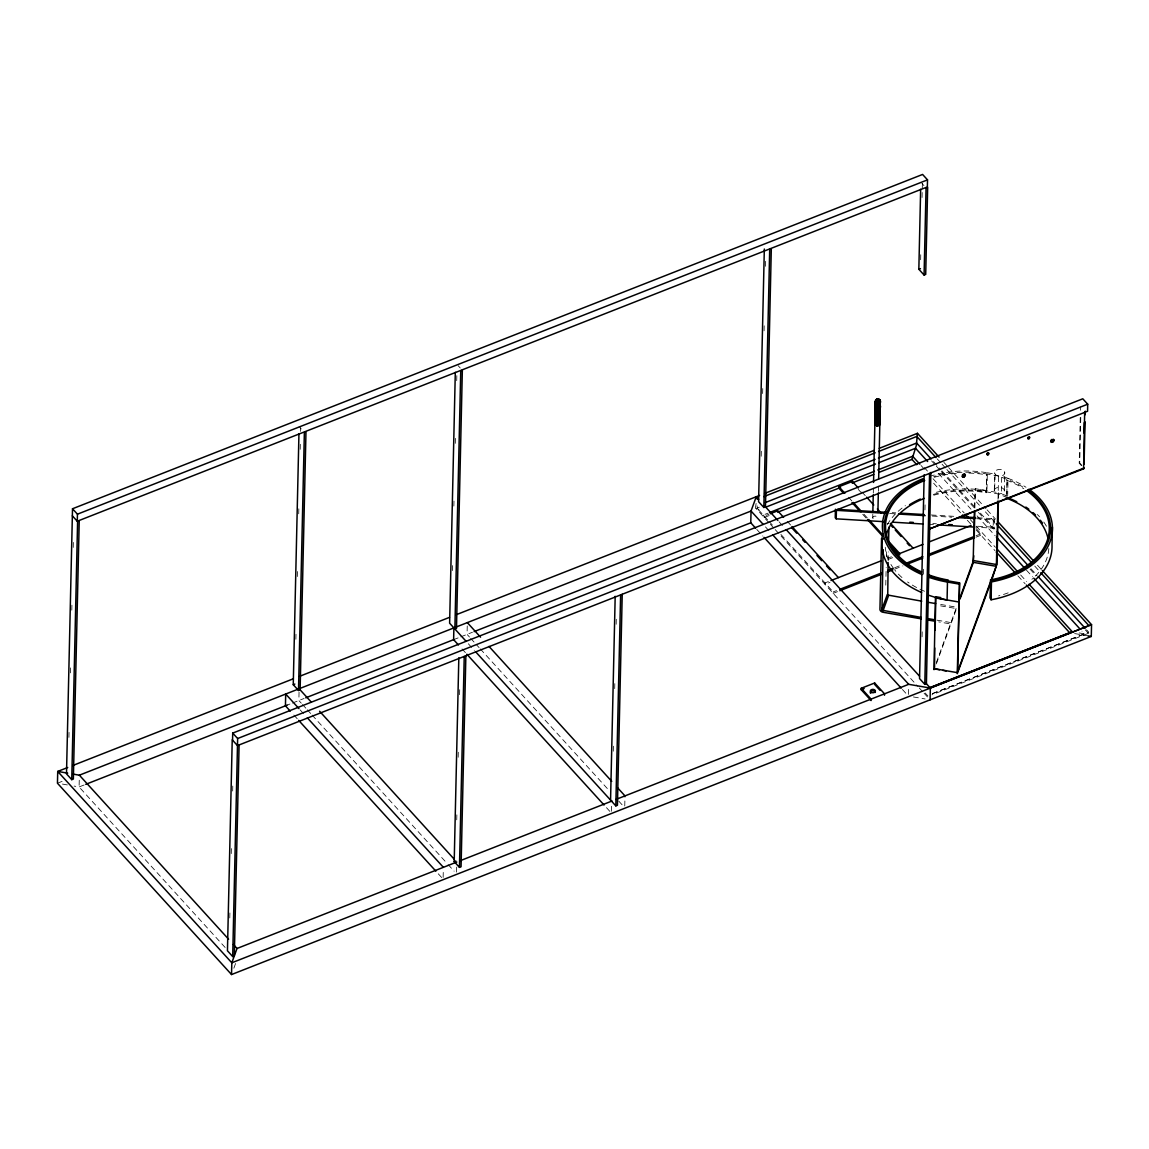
<?xml version="1.0" encoding="UTF-8"?>
<svg xmlns="http://www.w3.org/2000/svg" width="1149" height="1149" viewBox="0 0 1149 1149"><rect width="100%" height="100%" fill="white"/><g stroke="black" fill="none" stroke-linecap="round" stroke-linejoin="round"><path stroke-width="0.75" stroke-dasharray="5 3.75" d="M68.926 737.399L69.084 730.233M70.391 672.883L70.506 667.512M71.812 610.162L71.927 604.791M73.234 547.441L73.392 540.274M79.252 780.228L79.094 786.95L225.922 948.342M229.786 917.965L229.944 910.812M231.251 853.592L231.366 848.235M232.673 791.029L232.787 785.657M295.882 639.261L295.997 633.889M297.304 576.539L297.433 571.168M298.726 513.818L298.884 506.652M300.191 449.302L300.32 443.931M300.593 431.378L300.679 427.801M299.056 692.115L298.869 700.531L301.268 703.174M443.141 877.419L443.284 870.698M452.404 570.593L452.577 563.427M453.869 506.077L453.999 500.705M455.291 443.356L455.421 437.984M456.728 380.635L456.929 371.687M456.742 819.84L456.871 814.483M458.164 757.263L458.293 751.906M459.586 694.7L459.744 687.547M456.57 872.134L456.756 863.732M467.241 625.975L467.054 634.377L469.467 637.02M611.325 811.28L611.44 806.225M613.279 751.202L613.394 745.83M614.701 688.624L614.859 681.472M616.151 624.266L616.281 618.894M624.754 805.995L624.984 795.898M756.114 503.449L754.836 511.678M761.212 456.254L761.342 450.882M762.634 393.533L762.807 386.366M764.071 330.811L764.229 323.645M765.536 266.295L765.651 260.924M769.184 515.556L764.2 517.524L764.243 516.102L768.71 514.35M780.918 534.443L833.212 591.922L833.183 593.329L838.167 591.376M872.737 517.797L872.809 514.264M873.297 493.05L873.412 487.736M878.367 491.255L878.497 485.955M885.764 585.157L886.166 567.491M886.41 556.892L886.568 549.84M888.163 560.741L888.364 551.922M908.471 694.413L908.658 685.996M920.651 259.731L920.766 254.403M922.058 197.513L922.216 190.389M922.259 188.623L922.388 183.28M922.087 636.833L922.202 631.476M923.509 574.256L923.624 568.899M924.959 509.897L925.089 504.54M974.467 507.556L975.314 488.684L998.582 492.706L998.467 498.005M974.869 508.102L975.314 488.684M976.291 528.655L980.987 533.811L980.944 535.219L975.975 537.172M933.792 495.205A81.881 54.362 1.3 0 1 986.215 492.72L986.905 474.006L998.538 476.016L1002.359 475.672A5.041 3.346 1.3 0 0 1004.24 471.349A5.041 3.346 1.3 0 0 997.878 469.654A5.041 3.346 1.3 0 0 994.89 473.675L995.422 474.48A5.041 3.346 1.3 0 0 998.538 476.016L1007.156 479.449A83.145 55.195 1.3 0 1 1024.707 488.153M986.215 492.72L986.905 474.006A83.145 55.195 1.3 0 0 933.692 476.548M929.541 476.404A85.026 56.459 1.3 0 1 987.35 472.799L986.948 490.695A85.026 56.459 1.3 0 0 934.223 492.82M977.411 517.739L993.382 518.687L993.181 527.161L977.21 526.213M994.287 490.695L994.689 472.799M993.382 518.687L994.359 519.765L994.172 528.253L976.42 527.19M998.021 499.212L998.538 476.016M1004.355 490.652L1004.757 472.77M1006.194 496.282L1007.156 479.449L1006.797 495.549M1007.659 496.253L1008.061 478.357L1001.741 475.844L1001.339 493.74L1006.079 495.621M1081.338 465.56L1079.198 463.205L1080.247 417.302M1080.405 410.236L1080.477 406.703M1081.87 465.345L1079.744 463.004L1080.778 417.087M233.865 968.205L235.602 963.422M936.378 662.499L956.557 607.203L937.397 603.886M998.582 492.706L998.136 493.912L974.869 489.891M936.349 663.907L956.528 608.611L937.354 605.308M57.45 783.216L62.448 781.248M759.317 507.183L755.999 508.49L769.198 523.01M757.062 505.804A3.145 1.264 68.5 0 0 758.656 509.969L761.988 508.662M758.656 509.969L763.252 515.025L768.236 513.072M84.092 784.997L79.094 786.95L74.096 786.088M285.44 705.802L289.907 704.05M292.435 703.059L304.097 698.463M453.625 639.663L458.106 637.896M460.763 636.848L472.44 632.266M828.328 581.595L824.996 582.902L824.968 584.31L829.951 582.356M888.091 558.084L891.423 556.777M888.062 559.491L893.046 557.538M833.212 591.922L836.529 590.615M894.64 567.764L901.29 565.15M976.004 535.764L980.987 533.811M894.611 569.172L902.913 565.911M932.5 693.565L1084.383 633.831L1087.471 633.673L931.968 694.815M932.5 693.68L1088.778 632.223L1086.365 629.58M892.213 512.655L895.775 512.856M931.264 514.982L954.331 516.361M889.656 513.517L896.751 513.948M932.256 516.059L951.774 517.222M976.621 518.716L994.359 519.765M932.844 523.571L936.392 523.772M928.507 524.332L933.835 524.648M987.35 472.799L995.221 474.149L994.488 491.571A5.041 3.346 1.3 0 1 997.476 487.535A5.041 3.346 1.3 0 1 1003.824 489.244A5.041 3.346 1.3 0 1 1001.942 493.567L998.136 493.912L1006.754 497.345M887.172 523.341L888.996 523.671M1079.198 632.927L1084.383 633.831L1081.97 631.174M1074.631 633.559L1087.959 635.857M937.01 620.173L950.941 622.586L950.912 623.993L938.719 621.882M913.426 696.955L925.089 698.965M62.448 784.078L67.446 784.939M921.857 183.294L923.968 185.607M943.875 462.358L947.48 466.307M948.672 467.629L985.899 508.547M987.092 509.854L995.508 519.104M1037.518 565.279L1041.123 569.243M937.268 458.939L940.873 462.918M942.079 464.239L945.684 468.203M946.891 469.524L979.393 505.244M985.411 511.865L995.034 522.436M1034.761 566.098L1039.572 571.383M933.505 461.568L940.729 469.51M941.936 470.831L975.63 507.872M980.442 513.158L994.89 529.028M1030.998 568.726L1037.016 575.333M931.609 460.936L935.2 464.885M936.406 466.207L940.011 470.171M941.203 471.492L977.225 511.075M978.431 512.397L995.235 530.867M1030.05 569.143L1036.053 575.735M1085.274 629.839L1088.879 633.803M938.474 473.445L971.034 509.237M977.052 515.858L995.149 535.75M1026.502 570.206L1032.534 576.827M924.327 467.629L927.473 471.09M921.038 465.503L924.629 469.467M933.031 478.702L964.241 513M970.244 519.592L975.041 524.878M976.248 526.199L995.451 547.297M1020.657 575.003L1026.66 581.595M933.634 483.212L961.325 513.646M967.343 520.253L970.948 524.217M976.262 530.062L995.02 550.687M1017.885 575.821L1025.109 583.749M861.894 491.93L865.47 495.851M858.289 489.417L861.865 493.338M848.465 497.215L852.027 501.136M863.947 514.235L867.524 518.156M862.727 514.335L866.303 518.271M787.209 521.301L790.771 525.222M779.065 521.79L783.877 527.075M764.243 516.102L767.805 520.037M768.997 521.344L772.573 525.28M925.189 693.005L927.487 695.533A3.145 1.264 68.5 0 0 927.918 695.921M770.404 524.332L773.995 528.281M775.202 529.603L918.08 686.642M919.272 687.964L922.877 691.913M924.083 693.235L930.087 699.842M765.478 526.903L769.098 530.867M756.789 529.416L762.807 536.037M902.425 689.486L907.236 694.772M458.135 365.669L460.246 367.982M299.113 426.638L301.21 428.95M470.659 638.356L479.09 647.605M480.296 648.926L609.071 790.469M618.708 801.054L623.519 806.354M468.332 643.77L474.35 650.377M462.042 648.926L465.661 652.891M606.471 807.661L610.076 811.639M302.474 704.495L306.094 708.459M307.286 709.78L310.905 713.759M312.111 715.08L446.904 863.229M448.11 864.551L454.128 871.172M300.148 709.91L303.753 713.874M293.857 715.066L297.476 719.03M438.286 873.814L441.891 877.779M933.275 494.443A83.145 55.195 1.3 0 1 986.503 491.901M887.229 524.791A85.026 56.459 1.3 0 1 905.398 505.632M1037.375 514.522A85.026 56.459 1.3 0 1 1039.543 516.791M1043.78 522.048A85.026 56.459 1.3 0 1 1047.199 527.563M1008.061 478.357A85.026 56.459 1.3 0 1 1026.014 487.262M1048.822 548.547A81.881 54.362 1.3 0 1 1031.903 579.297M1008.19 592.841A81.881 54.362 1.3 0 1 998.582 595.9M924.514 591.261A81.881 54.362 1.3 0 1 907.581 581.968M901.994 577.545A81.881 54.362 1.3 0 1 894.798 570.033M893.707 568.611A81.881 54.362 1.3 0 1 890.791 564.216M888.479 559.721A81.881 54.362 1.3 0 1 885.261 547.226M934.194 477.309A81.881 54.362 1.3 0 1 960.033 473.187M968.909 473.086A81.881 54.362 1.3 0 1 986.618 474.824M1006.567 480.181A81.881 54.362 1.3 0 1 1023.831 488.756M873.111 518.63A2.513 1.666 1.3 0 1 875.193 516.116A2.513 1.666 1.3 0 1 877.463 518.616M763.252 515.025A1.896 0.761 68.5 0 1 764.2 517.524"/><path stroke-width="1.5" d="M72.516 508.763L77.443 514.178L77.285 521.229L927.344 186.928L927.516 179.862L922.59 174.447L72.516 508.763L66.498 773.866L71.755 779.654L73.364 779.008L79.224 520.957L77.601 521.603L71.755 779.654M232.558 740.171L232.716 733.105L1082.789 398.789L1087.715 404.204L1087.557 411.27L237.484 745.586L232.227 739.812L227.445 950.769L232.701 956.557L234.31 955.911L239.093 744.954M1042.33 570.565L1091.55 624.668L1091.277 636.445L231.538 974.553L231.811 962.79L237.024 948.471L456.799 862.052M232.701 956.557L237.642 738.52L232.716 733.105M298.51 690.463L304.37 432.412L305.979 431.78L300.119 689.831L298.51 690.463L293.254 684.689L298.941 433.805M455.306 372.319L449.618 623.203L465.919 641.113M453.884 627.885L453.625 639.663L458.437 644.962M465.862 655.777L461.065 866.734L459.456 867.366L454.2 861.592L458.824 657.788M459.456 867.366L464.239 656.409M610.564 800.106L615.189 596.288M622.227 594.277L617.43 805.248L615.821 805.88L620.618 594.909M755.582 528.095L750.771 522.795L751.044 511.032L756.257 496.727L758.656 499.355M764.329 249.017L758.584 501.682L763.841 507.47L765.464 506.824L771.309 248.773L769.701 249.405L763.841 507.47M777.643 512.239L777.672 510.817L770.203 513.761M836.213 518.831L836.415 510.343L835.424 509.266L835.237 517.739L836.213 518.831L884.141 521.689M858.317 487.995L852.357 481.445L838.928 486.731L838.899 488.138L843.668 493.381M852.328 482.867L852.357 481.445M861.233 688.28L871.086 699.109L871.057 700.531L861.204 689.702L861.233 688.28L874.662 682.994L884.529 693.824L884.486 695.246M872.852 512.497L873.254 494.817M873.542 482.436L874.863 424.096M879.502 406.2L879.832 424.469L876.759 425.704L874.849 423.277L875.624 424.9L878.683 425.001L874.949 423.679L875.093 412.448L878.253 413.037L879.373 411.859M879.387 410.911L879.904 424.01L876.759 425.69C877.721 422.803 873.599 422.516 875.567 421.195M874.834 423.809C874.389 419.859 876.242 422.731 875.193 421.065M875.552 421.798C880.464 422.487 877.132 423.995 874.892 421.453C875.466 416.412 875.366 424.484 876.371 422.731C872.062 419.069 878.971 418.523 879.488 416.096M875.136 415.737C880.077 420.663 880.464 409.303 879.445 413.956C882.087 418.509 877.333 424.814 875.021 418.696C875.265 414.703 882.604 418.638 879.502 415.048C881.671 409.604 876.601 412.764 878.928 414.229C877.707 414.602 873.958 412.405 876.601 412.491C882.087 418.839 879.2 401.69 880.292 400.527C881.714 403.514 876.069 404.549 875.753 402.753C875.423 404.865 881.642 404.233 879.574 402.437M875.021 418.222C877.664 416.441 874.49 420.836 875.639 418.38L876.17 417.173M878.827 418.882C875.308 418.739 874.992 421.18 875.998 418.293C875.093 417.676 874.777 415.651 876.227 414.818C874.935 415.636 875.323 417.963 875.983 419.241C878.008 421.166 879.516 417.274 878.209 419.529C871.014 418.15 878.583 420.649 878.095 424.699L875.639 424.369L874.877 422.344M876.457 418.609L874.992 417.159L876.199 416.225M875.064 416.8C875.868 416.283 879.559 415.981 878.253 417.647C874.303 417.719 875.366 415.751 876.084 414.53C875.165 413.884 874.978 420.448 876.17 417.633M876.256 413.396C874.174 424.685 876.127 409.963 875.466 413.712C873.872 414.502 882.087 415.392 879.459 413.611M875.624 415.378C876.457 411.356 873.427 416.225 877.621 415.924C882.375 411.859 879.402 413.87 875.093 412.505M875.624 415.263L875.624 404.29M876.256 413.87C874.461 415.363 877.98 415.823 875.452 414.301M875.337 418.897L875.653 406.875C875.538 406.387 875.998 408.498 875.538 412.175L875.983 414.157L875.05 414.387M875.725 414.372L876.371 415.665L878.899 415.636L878.87 417.001L875.394 416.584L875.998 413.683L875.078 412.922M875.093 412.448L876.113 413.238M876.601 412.491L875.567 410.767M876.816 403.069C880.622 403.514 877.161 402.021 875.294 403.974C876.443 406.1 880.594 404.319 879.674 404.06C882.217 411.055 870.712 407.737 878.396 411.514C872.651 414.057 877.118 400.398 875.567 406.531C874.762 408.197 880.349 407.952 878.382 407.392C876.199 407.852 875.165 406.315 875.366 405.382C877.017 402.983 881.498 402.724 879.933 404.908C882.849 409.044 874.533 411.73 875.897 407.134M876.615 412.017C874.619 409.245 875.983 403.112 875.797 407.737M877.147 408.728C873.987 408.613 880.235 407.881 879.028 409.934L875.969 409.834L875.208 407.321M879.775 403.385C880.579 409.432 874.073 404.161 875.208 407.737M876.558 407.234L875.265 404.979L879.114 406.172L875.323 405.511L875.366 403.558L876.342 403.342M875.84 405.841C872.565 396.046 883.294 399.12 879.545 403.845M876.098 403.716L875.653 402.882M875.294 406.387C879.689 407.751 872.666 398.157 877.261 400.47M880.005 400.326C879.301 406.401 871.172 397.87 879.832 399.78M879.114 399.321L880.062 399.981L879.186 403.342L876.644 403.414L875.667 400.958L875.337 404.505L875.653 400.886L877.261 400.125L876.299 400.498M874.949 423.737L876.759 425.69M874.964 423.277L874.877 421.927M875.524 423.205L877.448 424.369L879.617 423.421L876.342 423.794L875.538 422.387M875.251 424.426L875.883 423.119L874.892 421.396M880.033 418.365C881.34 420.735 875.007 423.895 875.509 420.089L876.759 399.68L875.667 400.355L875.035 419.974C878.425 421.295 871.043 418.222 878.109 419.514C880.349 420.189 872.895 419.155 875.308 421.942M874.978 422.329C873.915 419.715 880.622 424.455 879.559 419.644M875.926 421.712L875.337 419.012M875.639 400.556L875.667 399.881M874.978 422.803C874.016 423.837 877.305 425.963 875.208 424.584L875.955 400.671M875.753 400.642L875.969 399.838M875.667 423.019L875.538 422.272L875.524 423.32M875.552 421.913L875.337 421.123M875.624 424.426L874.964 423.22M875.682 422.071C876.227 425.748 881.786 422.559 879.603 419.758M876.428 420.017L875.007 419.155M875.323 419.399L876.328 418.624M875.078 415.809L876.443 419.557M875.136 413.453C872.881 412.29 882.489 416.024 875.739 414.2M876.285 412.462L875.078 413.453M876.012 412.735C875.323 412.003 875.007 411.931 877.147 412.132L877.046 413.439C882.217 412.778 873.743 412.534 875.524 410.466C875.366 407.68 875.825 408.125 877.089 411.083L879.014 410.94L880.235 406.516L879.358 407.005L880.148 407.952L879.531 410.653L876.472 411.012L875.825 409.963L875.193 410.681M875.481 412.893L875.825 410.365L876.457 411.486L878.296 411.514L878.367 412.462L875.797 411.371L875.495 412.304M875.394 414.186C876.055 411.931 874.906 409.216 876.328 410.107M875.524 410.394L875.883 407.321L879.086 407.636M875.265 407.852L876.141 406.976L875.71 404.635M876.285 405.583L875.61 407.105M876.744 405.899C874.346 403.342 876.759 407.019 875.38 404.908M879.172 403.816L876.63 404.419L875.983 402.897M875.94 420.764L878.784 420.764L876.256 420.893L877.506 421.108M875.955 420.29L874.935 419.572M875.969 419.356L874.992 419.572M876.314 418.078L876.184 416.699M875.064 418.566C874.217 416.326 877.276 415.924 875.035 414.861M875.868 414.071L875.337 414.53M875.466 410.882L875.926 411.715L875.481 410.423M875.825 409.963L875.165 409.618L876.184 410.408M875.208 410.15L876.213 408.872L876.658 410.136L878.425 410.107L877.419 425.762M876.27 406.516L875.667 406.057M875.552 405.525C874.619 403.112 879.287 403.845 877.922 402.739L875.653 400.814M875.969 403.83C873.714 403.342 878.698 401.978 879.617 401.015M876.342 403.227C875.768 400.757 874.734 405.683 876.314 404.75M876.27 401.317C875.222 403.471 875.38 401.058 879.215 401.992M876.371 401.935L878.511 402.093M876.572 399.809L877.19 399.163L876.069 399.593M876.314 424.728L878.712 424.053L880.005 416.872L878.841 418.466L876.299 418.48L878.841 418.408M875.71 421.08L875.911 422.056M876.472 418.135L875.811 416.369L877.592 417.346M875.797 416.9L878.856 417.532M876.371 415.665L878.884 416.11M876.63 411.083L875.969 409.776M875.466 409.303C874.806 407.234 878.353 410.064 875.854 408.958M876.026 406.947C875.567 409.058 879.847 409.417 877.779 409.331L877.132 409.259M879.086 407.579C874.748 409.101 879.689 408.484 879.962 406.387M876.744 400.269L876.759 399.292M878.683 425.001L875.624 424.843M876.831 422.918L878.554 423.249M876.242 421.31L877.506 421.468M875.308 419.816L876.874 420.563L876.974 419.557M876.902 419.629L876.428 413.367L879.861 412.649L879.416 409.963M876.917 419.155L878.224 419.055L876.299 418.954M876.917 418.681L878.238 418.638L878.267 417.173M878.152 417.748L878.856 417.934L876.314 418.006M875.955 415.565L878.31 415.292L878.942 414.171M877.075 414.846L875.423 415.162M878.956 413.281L876.098 413.697M877.046 412.965L878.971 412.764L876.127 412.649M880.206 410.351L878.382 412.046L876.472 410.954M877.089 411.141L878.813 411.471M877.104 410.681L879.014 410.466L878.31 410.681M877.247 407.78L877.822 407.881M876.615 404.821L879.157 404.276L878.511 406.344L875.911 405.899M876.069 405.066C877.319 406.315 881.412 404.951 879.559 403.371M878.468 403.5L877.893 404.592L875.682 403.802M876.098 403.644L878.568 404.046M879.143 404.75C873.628 404.707 880.249 396.391 877.764 410.164M877.19 399.105L879.114 399.378M876.845 425.202L877.419 425.345C881.068 424.182 879.459 421.812 878.683 425.475M876.888 423.435L876.227 421.784M880.033 417.891L878.798 420.29L876.96 420.491L876.845 421.913L879.287 421.424L879.588 420.433M877.147 412.132L879.89 411.184L879.947 404.434M877.19 409.776C876.256 406.703 879.157 404.031 880.22 405.123C877.621 407.321 881.24 408.01 879.502 405.726M876.055 405.999L878.511 406.401L877.779 409.216M877.29 405.54C881.929 404.936 873.8 406.43 875.639 403.242M877.305 405.066L877.204 405.913L879.631 405.899L879.531 404.319M877.319 404.606L878.454 404.448M877.348 403.184L876.357 402.753M877.419 424.871L879.847 423.464L878.655 478.874M877.434 424.283L878.525 424.067M878.726 423.177L877.463 423.464L879.244 422.846M877.606 417.776L875.107 416.627L875.366 417.949M878.913 415.119C876.673 414.545 879.832 417.748 876.342 416.599M877.649 414.99L878.741 414.645M877.664 414.401L876.098 414.057M877.721 412.046L876.457 411.888M877.75 410.638L879.028 410.408M877.764 409.805L879.042 409.461L878.31 410.566M877.807 408.283L876.242 407.579M877.822 407.45L880.249 406.042L879.416 404.52M877.937 402.71L876.673 402.538M878.54 423.722L877.463 423.895M878.023 423.392L876.199 423.191M878.755 422.171C872.637 423.967 883.437 419.758 878.583 421.827M878.08 420.577L879.703 419.658L879.631 418.552M878.123 419.04L879.732 418.25L878.64 419.012M878.899 416.053L878.181 416.211L880.033 414.99L879.516 411.256L880.048 412.663M878.209 415.392L880.019 414.071M878.324 410.092L880.177 408.872M878.396 406.918L880.22 404.721M878.396 400.498L878.425 399.206M878.066 425.704L879.545 422.329L878.971 423.837M878.181 420.994L879.99 420.189M874.949 419.098C874.935 419.529 878.008 421.97 878.209 419.529M878.497 406.875L876.73 406.717L878.928 406.76M879.402 400.441C876.687 397.942 883.035 402.782 878.971 404.405M878.956 399.364L880.321 400.412M878.813 419.816L878.095 420.103L879.588 418.696M878.942 413.697L879.832 414.013L879.186 414.53M878.999 422.545L879.861 420.721M878.554 422.775L879.617 421.338M879.89 419.313L879.071 419.6M879.114 417.705L879.459 417.044M879.129 416.886L880.134 413.654L879.215 413.123M878.698 416.656L880.12 414.128M879.746 413.252L880.091 412.635M879.229 412.649L880.12 411.227L879.574 408.426L879.818 412.39M879.732 413.726L879.832 409.604L878.841 410.408M879.287 410.294L880.148 410.351L879.919 408.268M879.947 408.829L879.703 406.215L878.899 407.708M879.387 405.583L879.746 404.793M879.947 403.04L879.603 401.489L880.292 404.161L878.942 405.712M879.43 403.701L880.321 402.753L878.985 403.945M879.445 403.227L880.321 402.811L879.588 401.963M879.014 402.523L880.349 401.346L878.928 400.312M879.416 399.622L880.306 400.944L879.2 424.785M878.956 424.886L880.062 399.981M877.893 512.468L878.339 493.022M880.005 419.299L880.048 417.417L879.071 419.715M880.12 411.701L879.272 410.767M880.206 410.294L879.832 409.604L879.832 411.917M880.105 409.834L880.235 408.943M880.033 405.066L879.962 408.355L878.87 409.001M879.919 403.974L880.407 401.877L878.482 403.026M879.473 401.705L880.335 401.805M880.306 400.944L879.775 399.838M874.662 682.994L874.633 684.416L880.105 690.434M883.236 534.113L881.556 538.723L879.947 609.358A3.145 2.298 20 0 0 882.963 612.245L921.297 618.866M921.326 617.458L881.944 610.176L883.15 549.639M921.713 601.171L887.746 595.024L888.12 562.507M888.608 541.323L888.924 527.19M924.083 275.028L926.065 187.919L927.674 187.287L925.706 274.396L924.083 275.028L918.841 269.254L920.651 189.255M924.169 474.781L919.545 678.585L924.801 684.359L926.41 683.727L930.862 472.411M924.801 684.359L929.584 473.402M930.087 699.842L930.345 688.064L925.548 682.779M934.525 668.919L934.008 669.652L935.444 597.954L935.875 596.733L940.873 597.595M934.726 647.95L934.554 667.512M935.114 630.284L935.875 596.733M928.392 577.1A85.026 56.459 1.3 0 0 947.48 582.069L947.078 599.965A85.026 56.459 1.3 0 1 927.99 594.995M990.697 582.744L957.275 673.687L959.559 582.859L947.925 580.848A83.145 55.195 1.3 0 1 927.674 575.419M959.559 582.859L957.62 671.82L996.37 565.768L997.978 500.978M958.941 600.697L973.174 561.43L974.395 511.09M973.792 555.786L973.117 563.082L960.119 598.773M974.194 538.12L974.797 511.635M1026.847 490.795A81.881 54.362 1.3 0 1 990.582 579.872L990.179 597.767L991.07 599.792A85.026 56.459 1.3 0 0 1052.01 544.985L1052.412 527.089M990.539 598.572L990.941 580.69A83.145 55.195 1.3 0 0 1027.766 490.221M991.07 599.792L991.472 581.897A85.026 56.459 1.3 0 0 1028.858 489.187M998.38 501.538L996.944 564.015L991.917 579.412M1084.067 433.159L1084.297 422.559M1083.55 468.218L929.584 528.913L1083.593 468.835L1084.67 411.902M1084.082 464.167L1085.044 421.784M1085.216 414.717L1085.288 411.184L1084.871 412.333M879.588 424.9L879.574 423.694M916.787 464.699L911.976 459.399L916.313 445.553L917.462 433.317L939.078 457.072M879.717 402.308L879.99 404.85L880.105 402.236C879.172 397.798 881.139 404.606 879.818 401.504M876.27 401.432L875.911 402.552L875.753 400.527M930.173 687.547L1072.261 631.735L1029.059 584.238M881.786 609.674L887.401 594.306M882.992 610.837L888.608 595.455M947.925 580.848L948.212 580.044A81.881 54.362 1.3 0 1 928.277 574.687M959.142 600.755L958.697 601.975L935.444 597.954M879.89 409.676L880.177 411.715M879.488 412.491L879.861 410.624M879.244 412.175L879.818 410.408M879.215 413.597L879.775 412.692L879.847 413.539M879.732 414.2L879.976 415.952M879.129 417.36L879.746 415.809M879.086 418.767L879.646 417.963M878.612 420.304L879.947 419.284L879.603 417.748M879.042 421.123L879.588 420.319M880.349 401.346L878.497 402.681M880.378 402.825L878.956 405.238M879.545 410.193L879.43 409.03M878.296 411.629C880.206 411.615 879.947 408.785 879.775 410.566M878.985 423.363L879.66 419.572M875.165 423.249A2.513 1.666 1.3 0 0 877.448 425.748A2.513 1.666 1.3 0 0 879.531 423.234L879.933 422.545L879.315 423.521M875.366 403.558L875.624 402.294M875.366 403.155L875.998 402.365M875.351 404.089L876.328 403.816M876.773 404.491L875.337 404.563L875.911 402.552M875.323 405.511L876.299 405.224M875.236 409.274L876.113 408.498L875.552 409.949M875.179 411.629L876.357 409.159M875.093 415.392L875.969 414.617M875.064 416.283L875.035 415.335M875.883 418.739C875.452 418.48 875.121 418.509 875.595 416.8M876.127 402.294L875.337 401.619L875.38 402.624M875.897 403.5L875.653 404.75L875.294 404.031M875.854 404.908L875.639 405.755L875.955 404.304M876.644 410.61L875.524 411.012L875.423 412.778L875.495 411.816M875.509 411.471L876.328 410.581M875.351 418.423L876.328 417.604M875.265 419.83L876.141 418.581M987.221 453.166C985.095 456.871 991.314 452.433 987.479 452.979M1027.838 437.352L1029.648 437.295L1027.795 438.674M880.292 401.891L879.459 402.294M877.29 405.899L875.94 405.252M879.416 404.649L879.962 402.207M879.373 406.057L879.531 404.793M879.402 410.437L879.775 411.96M879.531 414.214L878.726 415.234M879.157 415.938L879.502 415.162M879.042 420.649L879.402 419.873M879.057 408.584L880.206 405.654M879.775 410.107L879.445 408.556M879.804 413.324L879.861 412.592M879.818 414.473L878.726 415.593M875.552 409.461L875.294 408.671M875.265 410.092L875.193 411.098M879.488 406.674L880.134 408.484M879.244 412.06L879.588 411.27M879.746 413.697L878.755 414.301M876.098 409.317L875.279 409.145M875.61 416.211L876.242 414.344M875.251 418.25L875.38 417.058M875.481 408.355L876.17 410.882M879.445 414.545L879.962 416.426L879.502 415.636M879.66 415.392L880.105 414.588M879.947 416.958L879.775 416.426M879.588 418.581L880.077 416.01M875.007 421.381L875.538 422.272M879.919 423.076L879.531 421.396M878.884 408.642L879.617 407.019M879.559 409.188L878.339 409.274M878.626 419.486L879.717 419.241M1083.593 468.835L1084.139 467.902M875.107 412.031L876.285 411.988M875.696 416.082L877.649 415.895M875.682 416.556L876.5 416.613M875.524 412.534L875.94 410.767M879.89 419.256L879.99 420.247M77.443 514.178L927.516 179.862M918.841 269.254L920.45 268.622M67.719 767.503L57.723 771.439L57.45 783.216L231.538 974.553M72.717 765.536L292.794 678.987M299.458 676.373L449.503 617.358M456.167 614.744L759.59 495.42M764.573 493.452L874.26 450.322M879.244 448.354L917.462 433.317M763.87 496.598L875.236 452.792M878.568 451.485L916.801 436.448L936.062 457.618M293.254 684.689L294.862 684.057M765.378 502.544L875.093 459.385M878.425 458.078L916.658 443.04L931.092 458.925M72.703 774.038L79.367 775.187L751.044 511.032L763.08 524.26M765.335 507.341L875.495 464.024M878.827 462.702L915.552 448.268L927.616 461.51M769.887 512.411L874.461 471.291M877.779 469.984L912.636 456.268L919.832 464.196M85.758 784.336L287.437 705.026M305.763 697.816L454.099 639.476M474.106 631.605L750.771 522.795M779.151 511.635L840.58 487.478M852.199 482.91L873.786 474.422M878.77 472.469L911.976 459.399M237.642 738.52L1087.715 404.204M830.971 580.547L881.455 560.698M896.392 554.823L922.963 544.367M929.598 541.754L971.106 525.438M839.862 589.308L881.369 572.992M888.005 570.378L892.988 568.41M906.274 563.197L922.877 556.662M929.512 554.048L974.338 536.425M839.818 590.715L881.326 574.399M887.976 571.785L892.96 569.832M907.897 563.944L922.834 558.069M929.484 555.455L974.309 537.833M861.204 689.702L864.192 688.524M454.2 861.592L455.808 860.96M460.361 860.644L612.029 800.997M616.036 799.417L908.701 684.316L930.345 688.064A1.896 0.761 68.5 0 0 929.484 687.834M929.527 687.863L1072.261 631.735M930.992 687.734L1087.256 626.277M876.658 409.547L878.439 409.69M876.357 416.182L878.281 416.283M876.256 420.419L878.195 420.52M879.1 407.105L876.558 407.177L877.836 407.421M875.639 407.823L875.337 406.789M875.193 410.624L876.055 411.213L875.121 411.572M879.861 423.062L879.746 424.498M878.181 416.211L875.825 415.952M875.61 402.71L876.342 402.868M876.141 412.29L875.394 412.118L875.452 413.755M879.746 417.834L879.1 418.653M877.463 423.464L875.667 422.961M837.204 509.366L886.899 512.339M901.089 513.186L924.169 514.551M959.659 516.677L975.63 517.625M836.415 510.343L886.109 513.316M898.532 514.048L925.146 515.642M958.869 517.653L974.84 518.601M909.778 522.192L913.326 522.407M948.815 524.519L952.363 524.734M893.017 522.206L923.178 524.016M937.383 524.863L974.654 527.089M881.556 538.723L883.394 539.039M973.275 560.525L996.528 564.547M972.959 562.278L996.212 566.299M947.48 582.069L959.113 584.08M928.679 602.378L935.645 603.584M1087.959 635.857L1091.277 636.445M928.291 618.665L935.272 619.871M928.263 620.072L935.229 621.279M933.835 668.589L957.103 672.61M936.176 669.206L939.509 669.781M942.826 670.355L946.158 670.93M67.705 773.162L57.723 771.439L231.811 962.79L1091.55 624.668L1088.922 625.631L1040.779 572.719M876.27 419.902L878.195 420.06L875.739 419.658M875.222 406.861L875.323 407.206M875.811 406.789L875.926 405.726M879.315 423.636L879.603 424.369M997.906 521.732L1033.928 561.33M996.24 523.772L1031.141 562.134M997.289 531.685L1027.393 564.748M1038.222 576.654L1085.159 628.259M996.355 537.071L1024.089 567.549M1033.741 578.162L1079.572 628.532M965.447 514.321L969.038 518.285M996.657 548.619L1017.052 571.053M962.517 514.967L964.93 517.61M996.226 552.008L1015.472 573.164M1026.316 585.071L1069.633 632.697M866.662 497.158L873.8 505.029M877.376 508.95L880.953 512.885M890.489 523.355L913.125 548.245M890.461 524.763L892.845 527.391M895.229 530.005L901.175 536.554M907.136 543.104L909.52 545.718M838.928 486.731L844.888 493.28M853.219 502.443L861.563 511.621M868.716 519.477L883.006 535.19M887.775 540.432L899.696 553.516L899.667 554.938L888.938 543.147M851.998 502.544L860.342 511.722M867.495 519.578L882.978 536.597M777.672 510.817L783.632 517.366M791.963 526.544L838.44 577.617M791.934 527.951L796.702 533.193M802.663 539.743L805.047 542.357M816.953 555.455L821.722 560.698M826.49 565.926L830.066 569.861M764.659 505.962L777.873 520.468M786.275 529.718L919.545 676.187M772.702 534.845L908.701 684.316M764.013 537.359L901.218 688.15M467.327 622.614L480.555 637.164M488.986 646.413L611.742 781.349M617.76 787.97L624.984 795.898M475.557 651.698L615.821 805.88M466.867 654.212L604.058 805.018M299.128 688.754L311.164 701.982M319.594 711.245L454.386 859.395M298.941 708.588L285.699 694.039L285.44 705.802L290.252 711.102M307.372 717.852L443.37 867.323M298.668 720.366L435.873 871.157M72.344 515.815L77.601 521.603M79.367 775.187L228.608 939.221M233.419 944.507L237.024 948.471M990.582 579.872L991.472 581.897M1053.504 439.406A1.738 1.092 -42.3 0 1 1052.743 441.532A1.738 1.092 -42.3 0 1 1050.775 441.446M1050.732 441.13A1.738 1.092 -42.3 0 1 1051.852 439.449M962.288 475.284A1.738 1.092 -42.3 0 1 964.514 474.063A1.738 1.092 -42.3 0 1 964.471 476.045A1.738 1.092 -42.3 0 1 962.259 476.576M756.257 496.727A1.896 0.761 68.5 0 1 757.22 499.212M870.698 693.321A2.513 1.666 1.3 0 1 870.324 692.474M870.396 692.043A2.513 1.666 1.3 0 1 873.111 690.808A2.513 1.666 1.3 0 1 875.366 692.459M909.548 504.698A83.145 55.195 1.3 0 1 920.349 499.039M1008.463 498.005A83.145 55.195 1.3 0 1 1016.75 501.725M1025.842 507.068A83.145 55.195 1.3 0 1 1028.829 509.208M1033.023 512.612A83.145 55.195 1.3 0 1 1035.579 514.996M1040.333 520.238A83.145 55.195 1.3 0 1 1042.488 523.154M921.584 592.482A85.026 56.459 1.3 0 1 882.346 539.111M920.924 572.604A83.145 55.195 1.3 0 1 924.055 479.779M921.986 574.586A85.026 56.459 1.3 0 1 923.078 478.688M885.922 536.784A81.881 54.362 1.3 0 1 924.313 498.393M1006.151 498.063A81.881 54.362 1.3 0 1 1048.06 538.694M921.627 571.929A81.881 54.362 1.3 0 1 924.715 480.497M460.735 370.926L454.875 628.977L456.483 628.345L462.343 370.294L460.735 370.926M987.034 454.3C988.686 457.288 989.892 450.509 987.034 454.3M1027.867 438.243C1029.518 441.216 1030.739 434.451 1027.867 438.243M1052.513 442.207A1.738 1.092 -42.3 0 0 1053.834 439.765A1.738 1.092 -42.3 0 0 1051.278 440.771A1.738 1.092 -42.3 0 0 1052.513 442.207M963.853 477.079A1.738 1.092 -42.3 0 0 965.174 474.638A1.738 1.092 -42.3 0 0 962.618 475.643A1.738 1.092 -42.3 0 0 963.853 477.079M871.143 692.244A2.513 1.666 1.3 0 0 875.323 691.483A2.513 1.666 1.3 0 0 872.163 689.443A2.513 1.666 1.3 0 0 871.143 692.244"/></g></svg>
